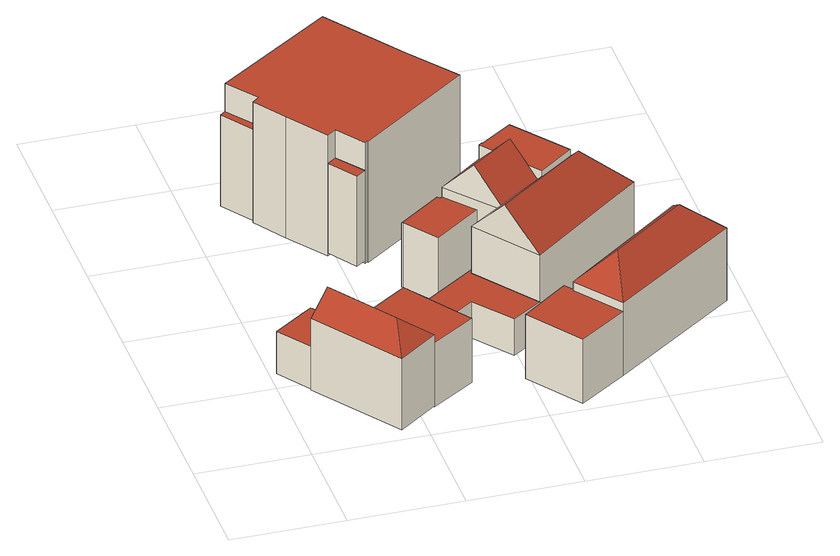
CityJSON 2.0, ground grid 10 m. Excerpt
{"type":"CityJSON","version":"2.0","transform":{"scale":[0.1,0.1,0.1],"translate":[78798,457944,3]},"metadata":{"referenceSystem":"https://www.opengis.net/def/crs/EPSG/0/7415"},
"CityObjects":{
"building1":{"type":"Building","children":["building1-1","building1-2"]},
"building1-1":{"type":"BuildingPart","attributes":{"roofType":"1130","RelativeEavesHeight":6.87,"RelativeRidgeHeight":8.76,"AbsoluteEavesHeight":10.37,"AbsoluteRidgeHeight":12.27},"parents":["building1"],"geometry":[{"type":"Solid","lod":"2","boundaries":[[[[0,1,2,3]],[[1,4,5,2]],[[4,6,7,5]],[[6,0,3,7]],[[4,1,8]],[[0,6,9]],[[1,0,9,8]],[[6,4,8,9]],[[3,2,5,7]]]],"semantics":{"surfaces":[{"type":"WallSurface"},{"type":"RoofSurface","Direction":143.81,"Slope":49.18},{"type":"RoofSurface","Direction":55.46,"Slope":49.2},{"type":"RoofSurface","Direction":235.3,"Slope":49.2},{"type":"GroundSurface"}],"values":[[0,0,0,0,1,0,2,3,4]]}}]},
"building1-2":{"type":"BuildingPart","attributes":{"roofType":"1000","RelativeEavesHeight":4.02,"RelativeRidgeHeight":4.02,"AbsoluteEavesHeight":7.67,"AbsoluteRidgeHeight":7.67},"parents":["building1"],"geometry":[{"type":"Solid","lod":"2","boundaries":[[[[10,11,12,13]],[[11,14,15,12]],[[14,16,17,15]],[[16,18,19,17]],[[18,20,21,19]],[[20,10,13,21]],[[20,18,16,14,11,10]],[[13,12,15,17,19,21]]]],"semantics":{"surfaces":[{"type":"WallSurface"},{"type":"RoofSurface","Direction":0,"Slope":90},{"type":"GroundSurface"}],"values":[[0,0,0,0,0,0,1,2]]}}]},
"building2":{"type":"Building","attributes":{"roofType":"1000","RelativeEavesHeight":6.16,"RelativeRidgeHeight":6.16,"AbsoluteEavesHeight":9.56,"AbsoluteRidgeHeight":9.56},"geometry":[{"type":"Solid","lod":"2","boundaries":[[[[22,23,24,25]],[[23,26,27,24]],[[26,28,29,27]],[[28,22,25,29]],[[28,26,23,22]],[[25,24,27,29]]]],"semantics":{"surfaces":[{"type":"WallSurface"},{"type":"RoofSurface","Direction":89.33,"Slope":90},{"type":"GroundSurface"}],"values":[[0,0,0,0,1,2]]}}]},
"building3":{"type":"Building","children":["building3-1","building3-2","building3-3"]},
"building3-1":{"type":"BuildingPart","attributes":{"roofType":"1000","RelativeEavesHeight":8.78,"RelativeRidgeHeight":8.78,"AbsoluteEavesHeight":12.44,"AbsoluteRidgeHeight":12.44},"parents":["building3"],"geometry":[{"type":"Solid","lod":"2","boundaries":[[[[30,31,32,33]],[[31,34,35,32]],[[34,36,37,35]],[[36,30,33,37]],[[36,34,31,30]],[[33,32,35,37]]]],"semantics":{"surfaces":[{"type":"WallSurface"},{"type":"RoofSurface","Direction":0,"Slope":90},{"type":"GroundSurface"}],"values":[[0,0,0,0,1,2]]}}]},
"building3-2":{"type":"BuildingPart","attributes":{"roofType":"1000","RelativeEavesHeight":11.7,"RelativeRidgeHeight":11.7,"AbsoluteEavesHeight":15.14,"AbsoluteRidgeHeight":15.14},"parents":["building3"],"geometry":[{"type":"Solid","lod":"2","boundaries":[[[[38,39,40,41]],[[39,42,43,40]],[[42,44,45,43]],[[44,46,47,45]],[[46,48,49,47]],[[48,50,51,49]],[[50,52,53,51]],[[52,54,55,53]],[[54,56,57,55]],[[56,58,59,57]],[[58,60,61,59]],[[60,62,63,61]],[[62,38,41,63]],[[62,60,58,56,54,52,50,48,46,44,42,39,38]],[[41,40,43,45,47,49,51,53,55,57,59,61,63]]]],"semantics":{"surfaces":[{"type":"WallSurface"},{"type":"RoofSurface","Direction":0,"Slope":90},{"type":"GroundSurface"}],"values":[[0,0,0,0,0,0,0,0,0,0,0,0,0,1,2]]}}]},
"building3-3":{"type":"BuildingPart","attributes":{"roofType":"1000","RelativeEavesHeight":8.87,"RelativeRidgeHeight":8.87,"AbsoluteEavesHeight":12.44,"AbsoluteRidgeHeight":12.44},"parents":["building3"],"geometry":[{"type":"Solid","lod":"2","boundaries":[[[[64,65,66,67]],[[65,68,69,66]],[[68,70,71,69]],[[70,64,67,71]],[[70,68,65,64]],[[67,66,69,71]]]],"semantics":{"surfaces":[{"type":"WallSurface"},{"type":"RoofSurface","Direction":0,"Slope":90},{"type":"GroundSurface"}],"values":[[0,0,0,0,1,2]]}}]},
"building4":{"type":"Building","children":["building4-1","building4-2","building4-3","building4-4","building4-5"]},
"building4-1":{"type":"BuildingPart","attributes":{"roofType":"1000","RelativeEavesHeight":3.48,"RelativeRidgeHeight":3.48,"AbsoluteEavesHeight":6.88,"AbsoluteRidgeHeight":6.88},"parents":["building4"],"geometry":[{"type":"Solid","lod":"2","boundaries":[[[[72,73,74,29]],[[73,75,76,74]],[[75,77,78,76]],[[77,79,80,78]],[[79,81,82,80]],[[81,83,84,82]],[[83,85,86,84]],[[85,87,88,86]],[[87,89,90,88]],[[89,91,92,90]],[[91,93,94,92]],[[93,95,96,94]],[[95,72,29,96]],[[95,93,91,89,87,85,83,81,79,77,75,73,72]],[[29,74,76,78,80,82,84,86,88,90,92,94,96]]]],"semantics":{"surfaces":[{"type":"WallSurface"},{"type":"RoofSurface","Direction":0,"Slope":90},{"type":"GroundSurface"}],"values":[[0,0,0,0,0,0,0,0,0,0,0,0,0,1,2]]}}]},
"building4-2":{"type":"BuildingPart","attributes":{"roofType":"1000","RelativeEavesHeight":2.74,"RelativeRidgeHeight":2.74,"AbsoluteEavesHeight":6.13,"AbsoluteRidgeHeight":6.13},"parents":["building4"],"geometry":[{"type":"Solid","lod":"2","boundaries":[[[[97,98,99,100]],[[98,101,102,99]],[[101,103,104,102]],[[103,105,106,104]],[[105,107,108,106]],[[107,109,110,108]],[[109,97,100,110]],[[109,107,105,103,101,98,97]],[[100,99,102,104,106,108,110]]]],"semantics":{"surfaces":[{"type":"WallSurface"},{"type":"RoofSurface","Direction":0,"Slope":90},{"type":"GroundSurface"}],"values":[[0,0,0,0,0,0,0,1,2]]}}]},
"building4-3":{"type":"BuildingPart","attributes":{"roofType":"1000","RelativeEavesHeight":2.23,"RelativeRidgeHeight":2.23,"AbsoluteEavesHeight":5.63,"AbsoluteRidgeHeight":5.63},"parents":["building4"],"geometry":[{"type":"Solid","lod":"2","boundaries":[[[[111,112,113,108]],[[112,114,115,113]],[[114,116,110,115]],[[116,111,108,110]],[[116,114,112,111]],[[108,113,115,110]]]],"semantics":{"surfaces":[{"type":"WallSurface"},{"type":"RoofSurface","Direction":0,"Slope":90},{"type":"GroundSurface"}],"values":[[0,0,0,0,1,2]]}}]},
"building4-4":{"type":"BuildingPart","attributes":{"roofType":"1000","RelativeEavesHeight":2.38,"RelativeRidgeHeight":2.38,"AbsoluteEavesHeight":5.78,"AbsoluteRidgeHeight":5.78},"parents":["building4"],"geometry":[{"type":"Solid","lod":"2","boundaries":[[[[117,118,119,94]],[[118,120,121,119]],[[120,122,96,121]],[[122,117,94,96]],[[122,120,118,117]],[[94,119,121,96]]]],"semantics":{"surfaces":[{"type":"WallSurface"},{"type":"RoofSurface","Direction":0,"Slope":90},{"type":"GroundSurface"}],"values":[[0,0,0,0,1,2]]}}]},
"building4-5":{"type":"BuildingPart","attributes":{"roofType":"1130","RelativeEavesHeight":8.04,"RelativeRidgeHeight":11.52,"AbsoluteEavesHeight":11.45,"AbsoluteRidgeHeight":14.92},"parents":["building4"],"geometry":[{"type":"Solid","lod":"2","boundaries":[[[[123,124,125,84]],[[124,126,127,125]],[[126,128,86,127]],[[128,123,84,86]],[[126,124,129]],[[123,128,130]],[[124,123,130,129]],[[128,126,129,130]],[[84,125,127,86]]]],"semantics":{"surfaces":[{"type":"WallSurface"},{"type":"RoofSurface","Direction":53.15,"Slope":42.42},{"type":"RoofSurface","Direction":323.88,"Slope":43.94},{"type":"RoofSurface","Direction":142.44,"Slope":43.93},{"type":"GroundSurface"}],"values":[[0,0,0,0,1,0,2,3,4]]}}]},
"building5":{"type":"Building","children":["building5-1","building5-2","building5-3"]},
"building5-1":{"type":"BuildingPart","attributes":{"roofType":"1000","RelativeEavesHeight":8.55,"RelativeRidgeHeight":8.55,"AbsoluteEavesHeight":11.97,"AbsoluteRidgeHeight":11.97},"parents":["building5"],"geometry":[{"type":"Solid","lod":"2","boundaries":[[[[131,132,133,134]],[[132,135,136,133]],[[135,137,138,136]],[[137,139,140,138]],[[139,141,142,140]],[[141,143,125,142]],[[143,144,145,125]],[[144,131,134,145]],[[144,143,141,139,137,135,132,131]],[[134,133,136,138,140,142,125,145]]]],"semantics":{"surfaces":[{"type":"WallSurface"},{"type":"RoofSurface","Direction":0,"Slope":90},{"type":"GroundSurface"}],"values":[[0,0,0,0,0,0,0,0,1,2]]}}]},
"building5-2":{"type":"BuildingPart","attributes":{"roofType":"1030","RelativeEavesHeight":7.11,"RelativeRidgeHeight":10.36,"AbsoluteEavesHeight":10.57,"AbsoluteRidgeHeight":13.83},"parents":["building5"],"geometry":[{"type":"Solid","lod":"2","boundaries":[[[[146,147,148,149]],[[147,150,151,148]],[[150,152,153,151]],[[152,146,149,153]],[[150,147,154]],[[146,152,155]],[[147,146,155,154]],[[152,150,154,155]],[[149,148,151,153]]]],"semantics":{"surfaces":[{"type":"WallSurface"},{"type":"RoofSurface","Direction":143.97,"Slope":43.67},{"type":"RoofSurface","Direction":323.07,"Slope":43.69},{"type":"GroundSurface"}],"values":[[0,0,0,0,0,0,1,2,3]]}}]},
"building5-3":{"type":"BuildingPart","attributes":{"roofType":"1000","RelativeEavesHeight":6.15,"RelativeRidgeHeight":6.15,"AbsoluteEavesHeight":9.67,"AbsoluteRidgeHeight":9.67},"parents":["building5"],"geometry":[{"type":"Solid","lod":"2","boundaries":[[[[156,157,158,159]],[[157,160,161,158]],[[160,162,163,161]],[[162,164,165,163]],[[164,166,167,165]],[[166,168,151,167]],[[168,156,159,151]],[[168,166,164,162,160,157,156]],[[159,158,161,163,165,167,151]]]],"semantics":{"surfaces":[{"type":"WallSurface"},{"type":"RoofSurface","Direction":288.94,"Slope":90},{"type":"GroundSurface"}],"values":[[0,0,0,0,0,0,0,1,2]]}}]},
"building6":{"type":"Building","children":["building6-1","building6-2","building6-3","building6-4"]},
"building6-1":{"type":"BuildingPart","attributes":{"roofType":"1000","RelativeEavesHeight":2.74,"RelativeRidgeHeight":2.74,"AbsoluteEavesHeight":6.13,"AbsoluteRidgeHeight":6.13},"parents":["building6"],"geometry":[{"type":"Solid","lod":"2","boundaries":[[[[169,170,171,172]],[[170,173,174,171]],[[173,175,176,174]],[[175,169,172,176]],[[175,173,170,169]],[[172,171,174,176]]]],"semantics":{"surfaces":[{"type":"WallSurface"},{"type":"RoofSurface","Direction":325.6,"Slope":90},{"type":"GroundSurface"}],"values":[[0,0,0,0,1,2]]}}]},
"building6-2":{"type":"BuildingPart","attributes":{"roofType":"1040","RelativeEavesHeight":7.01,"RelativeRidgeHeight":9.65,"AbsoluteEavesHeight":10.4,"AbsoluteRidgeHeight":13.04},"parents":["building6"],"geometry":[{"type":"Solid","lod":"2","boundaries":[[[[177,178,176,179]],[[178,180,181,176]],[[180,182,183,181]],[[182,177,179,183]],[[180,178,184]],[[177,182,185]],[[178,177,185,184]],[[182,180,184,185]],[[179,176,181,183]]]],"semantics":{"surfaces":[{"type":"WallSurface"},{"type":"RoofSurface","Direction":54.24,"Slope":44.99},{"type":"RoofSurface","Direction":233.1,"Slope":45},{"type":"RoofSurface","Direction":322.67,"Slope":44.99},{"type":"RoofSurface","Direction":143.72,"Slope":45},{"type":"GroundSurface"}],"values":[[0,0,0,0,1,2,3,4,5]]}}]},
"building6-3":{"type":"BuildingPart","attributes":{"roofType":"1000","RelativeEavesHeight":6.19,"RelativeRidgeHeight":6.19,"AbsoluteEavesHeight":9.6,"AbsoluteRidgeHeight":9.6},"parents":["building6"],"geometry":[{"type":"Solid","lod":"2","boundaries":[[[[186,187,183,179]],[[187,188,189,183]],[[188,190,191,189]],[[190,192,193,191]],[[192,194,195,193]],[[194,186,179,195]],[[194,192,190,188,187,186]],[[179,183,189,191,193,195]]]],"semantics":{"surfaces":[{"type":"WallSurface"},{"type":"RoofSurface","Direction":0,"Slope":90},{"type":"GroundSurface"}],"values":[[0,0,0,0,0,0,1,2]]}}]},
"building6-4":{"type":"BuildingPart","attributes":{"roofType":"1000","RelativeEavesHeight":4.88,"RelativeRidgeHeight":4.88,"AbsoluteEavesHeight":8.3,"AbsoluteRidgeHeight":8.3},"parents":["building6"],"geometry":[{"type":"Solid","lod":"2","boundaries":[[[[196,197,198,193]],[[197,199,200,198]],[[199,201,195,200]],[[201,196,193,195]],[[201,199,197,196]],[[193,198,200,195]]]],"semantics":{"surfaces":[{"type":"WallSurface"},{"type":"RoofSurface","Direction":0,"Slope":90},{"type":"GroundSurface"}],"values":[[0,0,0,0,1,2]]}}]}
},
"vertices":[
[61,115,74],[114,38,74],[114,38,5],[61,115,5],[79,12,74],[79,12,5],[25,89,74],[25,89,5],[84,43,93],[43,102,93],
[25,89,47],[5,118,47],[5,118,6],[25,89,6],[29,135,47],[29,135,6],[41,143,47],[41,143,6],[42,142,47],[42,142,6],[61,115,47],[61,115,6],
[153,64,66],[114,38,66],[114,38,4],[153,64,4],[74,96,66],[74,96,4],[113,123,66],[113,123,4],
[111,248,94],[94,273,94],[94,273,7],[111,248,7],[102,279,94],[102,279,7],[120,254,94],[120,254,7],
[139,440,121],[171,395,121],[171,395,4],[139,440,4],[188,371,121],[188,371,4],[221,327,121],[221,327,4],[123,255,121],[123,255,4],[122,256,121],[122,256,4],[120,254,121],[120,254,4],[102,279,121],[102,279,4],[94,273,121],[94,273,4],[69,308,121],[69,308,4],[50,337,121],[50,337,4],[56,342,121],[56,342,4],[36,369,121],[36,369,4],
[56,342,94],[50,337,94],[50,337,6],[56,342,6],[31,365,94],[31,365,6],[36,369,94],[36,369,6],
[113,123,39],[125,130,39],[125,130,4],[193,177,39],[193,177,4],[190,182,39],[190,182,4],[205,193,39],[205,193,4],[211,186,39],[211,186,4],[183,166,39],[183,166,4],[224,110,39],[224,110,4],[197,92,39],[197,92,4],[171,126,39],[171,126,4],[144,107,39],[144,107,4],[145,105,39],[145,105,4],[131,96,39],[131,96,4],
[322,186,31],[329,185,31],[329,185,4],[322,186,4],[332,181,31],[332,181,4],[331,174,31],[331,174,4],[327,171,31],[327,171,4],[319,174,31],[319,174,4],[314,180,31],[314,180,4],
[319,174,26],[263,131,26],[263,131,4],[259,137,26],[259,137,4],[314,180,26],
[145,105,28],[158,86,28],[158,86,4],[144,76,28],[144,76,4],[131,96,28],
[183,166,84],[289,242,84],[289,242,4],[327,191,84],[327,191,4],[224,110,84],[282,197,119],[203,138,119],
[220,270,90],[223,272,90],[223,272,4],[220,270,4],[223,271,90],[223,271,4],[249,289,90],[249,289,4],[252,291,90],[252,291,4],[280,254,90],[280,254,4],[289,242,90],[258,219,90],[258,219,4],
[258,219,76],[219,192,76],[219,192,5],[258,219,5],[180,239,76],[180,239,5],[220,270,76],[220,270,5],[200,216,108],[239,245,108],
[202,213,67],[160,182,67],[160,182,5],[202,213,5],[139,211,67],[139,211,5],[138,212,67],[138,212,5],[176,240,67],[176,240,5],[178,238,67],[178,238,5],[180,239,67],
[280,109,31],[276,113,31],[276,113,4],[280,109,4],[349,168,31],[349,168,4],[352,164,31],[352,164,4],
[243,80,74],[352,164,74],[243,80,4],[384,120,74],[384,120,4],[273,39,74],[273,39,4],[346,126,100],[279,76,100],
[243,80,66],[273,39,66],[230,9,66],[230,9,4],[196,57,66],[196,57,4],[238,89,66],[238,89,4],[244,81,66],[244,81,4],
[238,89,53],[252,100,53],[252,100,4],[258,92,53],[258,92,4],[244,81,53]
]}
